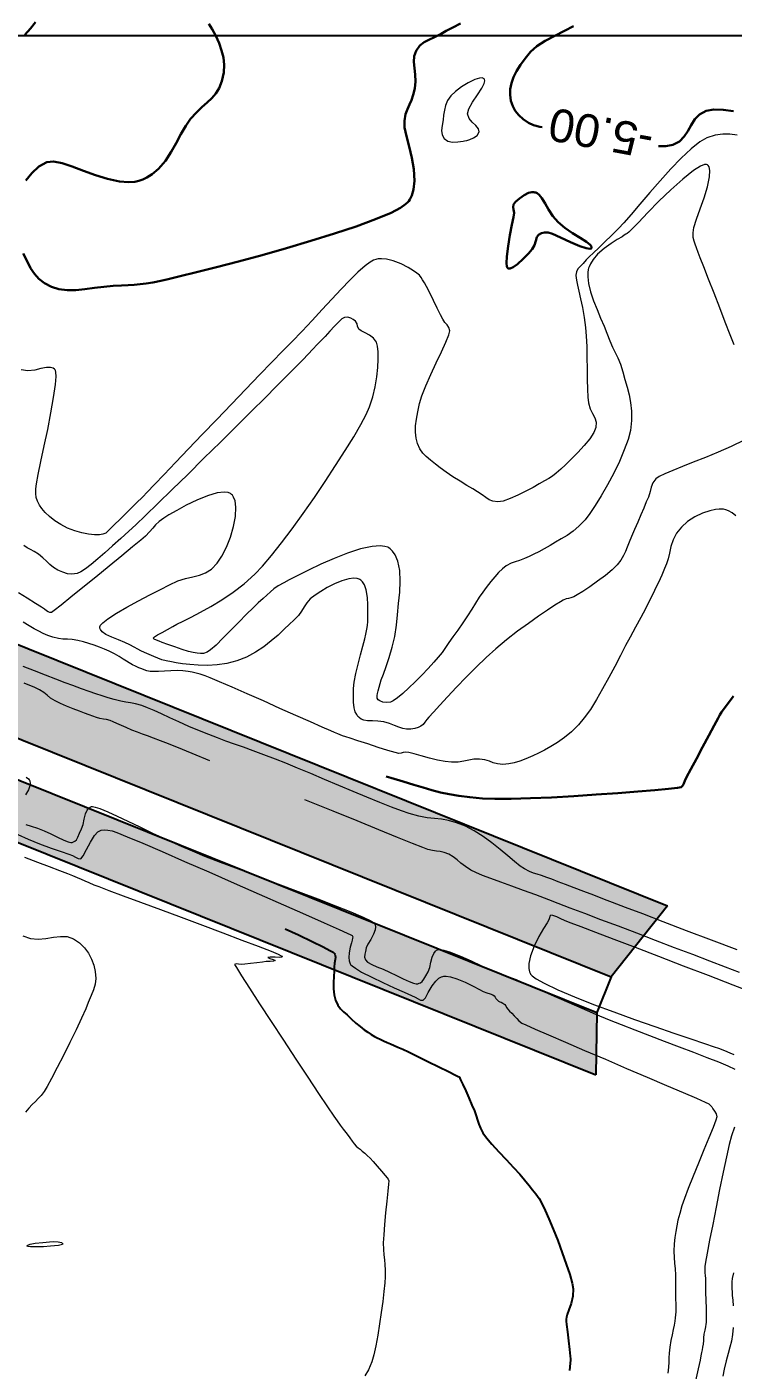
# Model space of a CAD drawing. Header units: metres. Extents: x 2662 to 3279, y 1027 to 1511.
# Drawn here: x 3102.4 to 3166.9, y 1326.3 to 1448.8 of the extents above; entities that cross this region are included whole.
import ezdxf

# ---------------------------------------------------------------- set-up
doc = ezdxf.new("R2010")
doc.units = ezdxf.units.M
doc.header["$LTSCALE"] = 1000
doc.layers.add('01 main point', color=1, linetype='Continuous')
doc.layers.add('BREAKWATER', color=210, linetype='Continuous')
for name, color, linetype, lineweight in [('CONT-MJR', 251, 'Continuous', 30), ('CONT-MNR', 252, 'Continuous', 9), ('TEXT KONT', 3, 'Continuous', 15)]:
    doc.layers.add(name, color=color, linetype=linetype, lineweight=lineweight)
doc.styles.get("Standard").update_dxf_attribs({"font": 'arial.ttf'})

# ---------------------------------------------------------------- blocks, each defined once
blk = doc.blocks.new('Break Water Opsi 1')
at = {"transparency": 33554636}
h = blk.add_hatch(dxfattribs=at)
h.set_pattern_fill('GRAVEL', scale=3)
h.set_pattern_definition([(228.012787504, (2.1637, 1.29784), (-24, -27), [0.403608, -39.957264141]), (184.969740728, (1.8937, 0.99784), (36, 3), [0.692604, -68.567774284]), (132.51044708, (1.2037, 0.93784), (30, -33), [0.488364, -48.348097788]), (267.273689006, (0.0337, 0.18784), (3, 60), [0.630714, -62.440674125]), (292.833654178, (0.0037, -0.44216), (-15, 36), [0.618465, -61.228119384]), (357.273689006, (0.2437, -1.01216), (-60, 3), [0.630714, -62.440674125]), (37.694240467, (0.8737, -1.04216), (-39, -30), [0.834087, -82.574545647]), (72.255328375, (1.5337, -0.53216), (21, 66), [0.787464, -77.95896449]), (121.429565615, (1.7737, 0.21784), (-24, 39), [0.63285, -62.65221933]), (175.23635831, (1.4437, 0.75784), (33, -3), [0.722496, -35.402287736]), (222.397437798, (0.7237, 0.817845), (-36, -33), [0.934344, -92.500125014]), (138.814074834, (3.0037, 0.15784), (-21, 18), [0.318903, -31.571534438]), (171.46923439, (2.7637, 0.36784), (39, -6), [0.606711, -60.064534248]), (225, (2.1637, 0.4578), (-3e-16, -3), [0.424263, -3.818377687]), (203.19859051, (1.9537, 0.81784), (15, 6), [0.228474, -22.618845318]), (291.80140949, (1.7437, 0.72784), (-3, 9), [0.323109, -15.832385421]), (30.96375653, (1.8637, 0.42784), (9, 6), [0.524787, -16.968068685]), (161.56505118, (2.3137, 0.6978), (6, -3), [0.379473, -9.10735998]), (16.389540334, (0.0037, 0.72784), (30, 9), [0.5316, -52.62853544]), (70.34617594, (0.5137, 0.87784), (-12, -33.00000000001), [0.445983, -44.152223242]), (293.19859051, (2.3137, 1.29784), (-6, 15), [0.456945, -22.390374318]), (343.610459666, (2.4937, 0.87784), (-30, 9), [0.5316, -52.62853544]), (339.44395478, (0.0037, -1.13216), (-15, 6), [0.51264, -25.119371236]), (294.77514057, (0.4837, -1.31216), (-15, 33), [0.429534, -42.52392919]), (66.80140949, (2.3437, -1.70216), (6, 15), [0.456945, -22.390374318]), (17.354024636, (2.5237, -1.28216), (-39, -12), [0.502893, -49.786270843]), (69.44395478, (0.8737, -1.70216), (-6, -15), [0.25632, -25.375691236]), (101.30993247, (2.1637, -1.70216), (-3, 12), [0.15297, -15.14408854]), (165.96375653, (2.1337, -1.55216), (9, -3), [0.618465, -11.750851877]), (186.009005957, (1.5337, -1.40216), (30, 3), [0.57315, -56.741769524]), (303.69006753, (1.8637, 0.15784), (-3, 6), [0.432666, -10.383987826]), (353.157226587, (2.1037, -0.20216), (51, -6), [0.755382, -74.782687872]), (60.9453959, (2.8537, -0.29216), (-12, -21), [0.308868, -30.578022423]), (90, (3.0037, -0.0222), (-3, 3), [0.18, -2.82]), (120.256437164, (1.4737, -1.31216), (12, -21), [0.416772, -41.260559968]), (48.012787504, (1.2637, -0.95216), (24, 27), [0.807216, -39.553656141]), (0, (1.8037, -0.3522), (3, 3), [0.78, -2.22]), (325.30484647, (2.5837, -0.35216), (30, -21), [0.474342, -46.959822903]), (254.0546041, (2.9737, -0.62216), (-3, -12), [0.436806, -21.403523668]), (207.645975364, (2.8537, -1.04216), (-57, -30), [0.711195, -70.408422547]), (175.42607874, (2.2237, -1.37216), (-39, 3), [0.752397, -74.487220224])])
edge = h.paths.add_edge_path()
edge.add_line((434236.99, 132320.77), (434220.09, 132319.87))
edge.add_line((434220.09, 132319.87), (434185.31, 132310.94))
edge.add_line((434185.31, 132310.94), (434093.62, 132280.81))
edge.add_arc((434096.96, 132273.09), 8.41, 113.3593, 282.647)
edge.add_line((434098.8, 132264.88), (434190.01, 132294.86))
edge.add_line((434190.01, 132294.86), (434222.64, 132303.23))
edge.add_line((434222.64, 132303.23), (434234.18, 132303.85))
edge.add_line((434234.18, 132303.85), (434387.13, 132242.39))
edge.add_line((434387.13, 132242.39), (434387.22, 132248.07))
edge.add_line((434387.22, 132248.07), (434235.07, 132309.2))
edge.add_line((434235.07, 132309.2), (434221.84, 132308.49))
edge.add_line((434221.84, 132308.49), (434188.53, 132299.95))
edge.add_line((434188.53, 132299.95), (434097.59, 132270.06))
edge.add_arc((434097.44, 132271.85), 1.8, 122.1228, 274.7299, ccw=False)
edge.add_line((434096.48, 132273.38), (434187.54, 132303.31))
edge.add_line((434187.54, 132303.31), (434221.3, 132311.97))
edge.add_line((434221.3, 132311.97), (434235.65, 132312.74))
edge.add_line((434235.65, 132312.74), (434388.52, 132251.32))
edge.add_line((434388.52, 132251.32), (434393.67, 132257.82))
edge.add_line((434393.67, 132257.82), (434236.99, 132320.77))
edge = h.paths.add_edge_path()
edge.add_line((434036.49, 132263.19), (433967.09, 132256.43))
edge.add_line((433967.09, 132256.43), (433969.34, 132248.66))
edge.add_line((433969.34, 132248.66), (434037.77, 132255.32))
edge.add_arc((434037.57, 132253.55), 1.79, -72.3842, 83.5066, ccw=False)
edge.add_line((434038.11, 132251.84), (433969.68, 132245.18))
edge.add_line((433969.68, 132245.18), (433969.55, 132239.84))
edge.add_line((433969.55, 132239.84), (434038.69, 132246.57))
edge.add_arc((434037.08, 132254.81), 8.4, 281.08, 454.0226)
at = {"layer": 'BREAKWATER', "color": 3, "elevation": 2.49}
for points in [[(434094, 132280.93), (434185.31, 132310.94), (434220.09, 132319.87), (434236.99, 132320.77), (434393.67, 132257.82)], [(434096.48, 132273.38), (434187.54, 132303.31), (434221.3, 132311.97), (434235.65, 132312.74), (434388.52, 132251.32)], [(434097.57, 132270.05), (434188.53, 132299.95), (434221.84, 132308.49), (434235.07, 132309.2), (434387.22, 132248.07)], [(434099.23, 132265.02), (434190.01, 132294.86), (434222.64, 132303.23), (434234.18, 132303.85), (434387.13, 132242.39)], [(434393.67, 132257.82), (434388.52, 132251.32), (434387.22, 132248.07), (434387.13, 132242.39)]]:
    blk.add_lwpolyline(points, dxfattribs=at)

msp = doc.modelspace()

# ---------------------------------------------------------------- linework, layer by layer
at = {"elevation": -1, "flags": 128}
msp.add_lwpolyline([(3125.97, 1366.54), (3127.19, 1365.99), (3128.44, 1365.4), (3129.46, 1364.9), (3130.06, 1364.58), (3130.35, 1364.41), (3130.45, 1364.33), (3130.48, 1364.3), (3130.51, 1364.25), (3130.56, 1364.13), (3130.58, 1363.97), (3130.55, 1363.74), (3130.49, 1363.42), (3130.45, 1363.05), (3130.44, 1362.69), (3130.41, 1362.21), (3130.39, 1361.66), (3130.4, 1361.08), (3130.46, 1360.53), (3130.59, 1360.04), (3130.8, 1359.6), (3131.03, 1359.26), (3131.31, 1358.98), (3131.63, 1358.7), (3132.02, 1358.34), (3132.43, 1357.96), (3132.82, 1357.63), (3133.19, 1357.35), (3133.52, 1357.11), (3133.83, 1356.91), (3134.14, 1356.73), (3134.39, 1356.6), (3134.64, 1356.48), (3134.97, 1356.33), (3135.28, 1356.19), (3135.59, 1356.06), (3135.92, 1355.92), (3136.28, 1355.77), (3136.71, 1355.58), (3137.23, 1355.33), (3138.04, 1354.93), (3139.02, 1354.45), (3140.02, 1353.96), (3140.9, 1353.53), (3141.53, 1353.21), (3141.78, 1353.09), (3141.86, 1353.06), (3141.89, 1353.01), (3141.93, 1352.94), (3142, 1352.78), (3142.19, 1352.36), (3142.46, 1351.77), (3142.75, 1351.12), (3143.03, 1350.48), (3143.25, 1349.96), (3143.43, 1349.48), (3143.55, 1349.1), (3143.65, 1348.74), (3143.8, 1348.37), (3144.04, 1347.94), (3144.36, 1347.5), (3144.86, 1346.91), (3145.49, 1346.22), (3146.16, 1345.5), (3146.81, 1344.79), (3147.39, 1344.16), (3147.82, 1343.66), (3148.24, 1343.15), (3148.57, 1342.75), (3148.87, 1342.38), (3149.16, 1341.95), (3149.48, 1341.39), (3149.72, 1340.87), (3150.06, 1340.11), (3150.45, 1339.16), (3150.86, 1338.11), (3151.27, 1337.01), (3151.64, 1335.96), (3151.96, 1335.01), (3152.17, 1334.23), (3152.27, 1333.71), (3152.23, 1333.03), (3152.08, 1332.37), (3151.89, 1331.8), (3151.72, 1331.37), (3151.65, 1331.14), (3151.63, 1330.95), (3151.64, 1330.76), (3151.67, 1330.45), (3151.75, 1329.8), (3151.84, 1328.98), (3151.93, 1328.18), (3152, 1327.57), (3152.03, 1327.32), (3152.02, 1327.27), (3152.02, 1327.21), (3151.99, 1326.92), (3151.93, 1326.25)], dxfattribs=at)
at = {"layer": '01 main point'}
msp.add_lwpolyline([(2684.6, 1092.67), (3187.11, 1092.67), (3187.11, 1448.02), (2684.6, 1448.02)], close=True, dxfattribs=at)
at = {"layer": 'CONT-MJR', "elevation": -5, "flags": 128}
for points in [[(3141.98, 1449.13), (3141.28, 1448.77), (3140.68, 1448.45), (3140.21, 1448.18), (3139.62, 1447.88), (3139.11, 1447.65), (3138.67, 1447.42), (3138.28, 1447.11), (3137.94, 1446.64), (3137.77, 1446.15), (3137.73, 1445.63), (3137.78, 1445.07), (3137.85, 1444.48), (3137.88, 1443.85), (3137.83, 1443.2), (3137.68, 1442.61), (3137.51, 1442.14), (3137.32, 1441.73), (3137.14, 1441.32), (3136.98, 1440.85), (3136.86, 1440.26), (3136.89, 1439.64), (3137.06, 1438.85), (3137.3, 1437.91), (3137.55, 1436.89), (3137.74, 1435.83), (3137.8, 1434.78), (3137.71, 1433.98), (3137.54, 1433.43), (3137.37, 1433.09), (3137.27, 1432.92), (3137.19, 1432.83), (3136.98, 1432.64), (3136.52, 1432.32), (3135.65, 1431.87), (3134.22, 1431.27), (3132.47, 1430.62), (3130.49, 1429.96), (3128.34, 1429.3), (3126.11, 1428.64), (3123.88, 1428.01), (3121.71, 1427.43), (3119.7, 1426.9), (3117.9, 1426.44), (3116.41, 1426.07), (3115.3, 1425.8), (3114.64, 1425.65), (3113.9, 1425.51), (3113.28, 1425.41), (3112.74, 1425.34), (3112.21, 1425.3), (3111.66, 1425.27), (3111.03, 1425.23), (3110.27, 1425.19), (3109.43, 1425.12), (3108.57, 1425.01), (3107.71, 1424.9), (3106.87, 1424.82), (3106.07, 1424.81), (3105.32, 1424.89), (3104.65, 1425.1), (3104, 1425.45), (3103.5, 1425.84), (3103.09, 1426.3), (3102.74, 1426.82), (3102.42, 1427.44), (3102.08, 1428.16)], [(3103.18, 1449.25), (3102.73, 1448.68), (3102.23, 1448.1)], [(3102.31, 1434.81), (3102.85, 1435.49), (3103.49, 1436.09), (3104.22, 1436.49), (3104.83, 1436.54), (3105.62, 1436.38), (3106.55, 1436.08), (3107.58, 1435.7), (3108.66, 1435.31), (3109.77, 1434.96), (3110.85, 1434.72), (3111.68, 1434.65), (3112.26, 1434.69), (3112.63, 1434.77), (3112.8, 1434.83), (3112.99, 1434.9), (3113.35, 1435.07), (3113.85, 1435.38), (3114.43, 1435.88), (3115.05, 1436.61), (3115.57, 1437.41), (3116.04, 1438.23), (3116.47, 1439.04), (3116.9, 1439.79), (3117.35, 1440.43), (3117.88, 1441.02), (3118.39, 1441.5), (3118.86, 1441.91), (3119.28, 1442.31), (3119.66, 1442.74), (3119.97, 1443.24), (3120.21, 1443.87), (3120.37, 1444.65), (3120.41, 1445.36), (3120.34, 1446.03), (3120.18, 1446.68), (3119.95, 1447.33), (3119.65, 1448.01), (3119.33, 1448.62), (3119, 1449.09)], [(3149.44, 1439.68), (3149.23, 1439.71), (3148.64, 1439.85), (3148.18, 1440.06), (3147.7, 1440.4), (3147.3, 1440.76), (3146.99, 1441.15), (3146.75, 1441.59), (3146.59, 1442.07), (3146.51, 1442.63), (3146.53, 1443.15), (3146.64, 1443.68), (3146.84, 1444.22), (3147.11, 1444.78), (3147.47, 1445.36), (3147.89, 1445.95), (3148.38, 1446.55), (3148.96, 1447.07), (3149.72, 1447.55), (3150.59, 1448.02), (3151.48, 1448.46), (3152.31, 1448.89)], [(3166.92, 1441.13), (3165.97, 1441.27), (3165.11, 1441.3), (3164.4, 1441.17), (3163.81, 1440.84), (3163.38, 1440.39), (3163.04, 1439.87), (3162.74, 1439.32), (3162.41, 1438.81), (3161.98, 1438.37), (3161.38, 1438.06), (3160.74, 1437.94), (3160.05, 1437.95)]]:
    msp.add_lwpolyline(points, dxfattribs=at)
msp.add_lwpolyline([(3153.93, 1428.64), (3153.9, 1428.61), (3153.78, 1428.58), (3153.47, 1428.63), (3152.89, 1428.82), (3152.02, 1429.19), (3151.13, 1429.6), (3150.4, 1429.93), (3149.99, 1430.07), (3149.65, 1430.08), (3149.37, 1430.02), (3149.11, 1429.86), (3148.96, 1429.63), (3148.86, 1429.3), (3148.74, 1428.92), (3148.53, 1428.54), (3148.2, 1428.15), (3147.72, 1427.65), (3147.2, 1427.17), (3146.79, 1426.89), (3146.53, 1426.79), (3146.38, 1426.79), (3146.32, 1426.82), (3146.28, 1426.85), (3146.23, 1426.97), (3146.19, 1427.28), (3146.22, 1427.87), (3146.34, 1428.81), (3146.5, 1429.81), (3146.68, 1430.76), (3146.82, 1431.48), (3146.88, 1431.86), (3146.84, 1432.15), (3146.78, 1432.39), (3146.83, 1432.63), (3147.01, 1432.85), (3147.36, 1433.17), (3147.81, 1433.48), (3148.2, 1433.67), (3148.5, 1433.74), (3148.68, 1433.75), (3148.77, 1433.73), (3148.85, 1433.72), (3148.98, 1433.65), (3149.17, 1433.5), (3149.41, 1433.2), (3149.71, 1432.72), (3150.03, 1432.16), (3150.41, 1431.57), (3150.89, 1431), (3151.51, 1430.48), (3152.21, 1430.01), (3152.9, 1429.58), (3153.48, 1429.2), (3153.81, 1428.95), (3153.93, 1428.78), (3153.95, 1428.69)], close=True, dxfattribs=at)
at = {"layer": 'CONT-MJR', "flags": 128}
msp.add_lwpolyline([(3166.9, 1387.76), (3166.25, 1386.9), (3165.81, 1386.3), (3165.65, 1386.06), (3165.63, 1386.01), (3165.5, 1385.76), (3165.15, 1385.11), (3164.66, 1384.19), (3164.09, 1383.13), (3163.52, 1382.06), (3163.01, 1381.1), (3162.63, 1380.39), (3162.46, 1380.06), (3162.36, 1379.82), (3162.28, 1379.63), (3162.13, 1379.47), (3161.8, 1379.42), (3160.97, 1379.33), (3159.73, 1379.21), (3158.16, 1379.08), (3156.35, 1378.93), (3154.38, 1378.79), (3152.34, 1378.66), (3150.3, 1378.54), (3148.37, 1378.46), (3146.61, 1378.4), (3145.12, 1378.4), (3143.98, 1378.45), (3142.83, 1378.56), (3141.83, 1378.68), (3140.96, 1378.83), (3140.15, 1379), (3139.38, 1379.2), (3138.58, 1379.43), (3137.72, 1379.69), (3136.75, 1379.99), (3135.63, 1380.32), (3135.2, 1380.46)], dxfattribs=at)
at = {"layer": 'CONT-MNR', "flags": 128}
for points, elevation in [([(3142.24, 1438.41), (3142.34, 1438.43), (3142.55, 1438.47), (3142.84, 1438.55), (3143.18, 1438.69), (3143.52, 1438.92), (3143.7, 1439.24), (3143.64, 1439.53), (3143.39, 1439.82), (3143.06, 1440.12), (3142.77, 1440.47), (3142.63, 1440.89), (3142.75, 1441.36), (3143.09, 1441.96), (3143.53, 1442.61), (3143.93, 1443.23), (3144.15, 1443.66), (3144.21, 1443.91), (3144.18, 1444.03), (3144.15, 1444.08), (3144.1, 1444.12), (3143.97, 1444.16), (3143.72, 1444.15), (3143.3, 1444.02), (3142.7, 1443.73), (3142.08, 1443.34), (3141.52, 1442.92), (3141.11, 1442.53), (3140.81, 1442.1), (3140.63, 1441.66), (3140.52, 1441.22), (3140.45, 1440.78), (3140.4, 1440.34), (3140.32, 1439.83), (3140.26, 1439.38), (3140.3, 1438.99), (3140.49, 1438.65), (3140.83, 1438.41), (3141.25, 1438.32), (3141.73, 1438.33)], -4), ([(3105.7, 1337.83), (3105.69, 1337.81), (3105.65, 1337.77), (3105.53, 1337.72), (3105.29, 1337.68), (3104.94, 1337.63), (3104.55, 1337.6), (3103.91, 1337.55), (3103.21, 1337.53), (3102.74, 1337.54), (3102.51, 1337.58), (3102.43, 1337.61), (3102.41, 1337.64), (3102.42, 1337.66), (3102.49, 1337.71), (3102.72, 1337.79), (3103.17, 1337.87), (3103.85, 1337.95), (3104.48, 1338), (3104.88, 1338.02), (3105.25, 1337.99), (3105.56, 1337.93)], -2)]:
    msp.add_lwpolyline(points, close=True, dxfattribs=dict(at, elevation=elevation))
for points, elevation in [([(3167.23, 1438.94), (3166.58, 1439.04), (3165.92, 1439.04), (3165.23, 1438.93), (3164.46, 1438.71), (3163.82, 1438.35), (3163.03, 1437.71), (3162.14, 1436.86), (3161.19, 1435.87), (3160.22, 1434.79), (3159.26, 1433.7), (3158.36, 1432.65), (3157.56, 1431.71), (3156.9, 1430.95), (3156.41, 1430.42), (3155.77, 1429.79), (3155.17, 1429.21), (3154.61, 1428.68), (3154.13, 1428.22), (3153.74, 1427.85), (3153.46, 1427.56), (3153.17, 1427.25), (3152.91, 1426.98), (3152.71, 1426.74), (3152.58, 1426.48), (3152.52, 1426.17), (3152.55, 1425.91), (3152.6, 1425.57), (3152.66, 1425.25), (3152.78, 1424.73), (3152.94, 1424.03), (3153.11, 1423.22), (3153.27, 1422.32), (3153.4, 1421.39), (3153.47, 1420.6), (3153.51, 1419.67), (3153.53, 1418.67), (3153.55, 1417.64), (3153.56, 1416.65), (3153.58, 1415.77), (3153.61, 1415.04), (3153.66, 1414.53), (3153.82, 1413.99), (3154.03, 1413.55), (3154.24, 1413.17), (3154.37, 1412.76), (3154.35, 1412.28), (3154.16, 1411.83), (3153.78, 1411.26), (3153.27, 1410.64), (3152.69, 1410), (3152.1, 1409.39), (3151.57, 1408.87), (3151.15, 1408.49), (3150.73, 1408.12), (3150.38, 1407.85), (3150.04, 1407.62), (3149.65, 1407.4), (3149.16, 1407.13), (3148.61, 1406.82), (3147.95, 1406.47), (3147.23, 1406.1), (3146.53, 1405.79), (3145.89, 1405.57), (3145.38, 1405.49), (3144.95, 1405.55), (3144.6, 1405.69), (3144.29, 1405.9), (3143.95, 1406.15), (3143.54, 1406.42), (3143.12, 1406.67), (3142.57, 1406.99), (3141.95, 1407.37), (3141.3, 1407.78), (3140.68, 1408.19), (3140.13, 1408.59), (3139.69, 1408.93), (3139.24, 1409.31), (3138.86, 1409.62), (3138.54, 1409.94), (3138.28, 1410.32), (3138.06, 1410.82), (3137.93, 1411.32), (3137.88, 1411.85), (3137.89, 1412.42), (3137.97, 1413.04), (3138.09, 1413.72), (3138.25, 1414.46), (3138.47, 1415.17), (3138.83, 1416.08), (3139.28, 1417.11), (3139.77, 1418.17), (3140.24, 1419.18), (3140.64, 1420.06), (3140.91, 1420.72), (3141, 1421.09), (3140.92, 1421.4), (3140.77, 1421.63), (3140.57, 1421.86), (3140.36, 1422.17), (3140.16, 1422.56), (3139.87, 1423.16), (3139.52, 1423.86), (3139.18, 1424.55), (3138.89, 1425.13), (3138.69, 1425.49), (3138.53, 1425.76), (3138.39, 1425.97), (3138.23, 1426.16), (3138, 1426.35), (3137.7, 1426.56), (3137.2, 1426.87), (3136.56, 1427.21), (3135.84, 1427.49), (3135.23, 1427.64), (3134.78, 1427.67), (3134.48, 1427.65), (3134.34, 1427.62), (3134.25, 1427.6), (3134.06, 1427.53), (3133.75, 1427.35), (3133.28, 1427.02), (3132.62, 1426.44), (3131.89, 1425.73), (3131.09, 1424.91), (3130.25, 1424), (3129.36, 1423.03), (3128.45, 1422.04), (3127.53, 1421.06), (3126.6, 1420.1), (3125.78, 1419.27), (3124.78, 1418.25), (3123.64, 1417.07), (3122.39, 1415.78), (3121.08, 1414.41), (3119.75, 1413.02), (3118.42, 1411.64), (3117.15, 1410.32), (3115.98, 1409.09), (3114.93, 1408), (3114.06, 1407.08), (3113.39, 1406.39), (3112.98, 1405.97), (3112.38, 1405.37), (3111.81, 1404.8), (3111.28, 1404.28), (3110.83, 1403.84), (3110.47, 1403.49), (3110.22, 1403.25), (3109.98, 1403.02), (3109.8, 1402.81), (3109.61, 1402.65), (3109.33, 1402.54), (3109.03, 1402.5), (3108.58, 1402.5), (3108.04, 1402.56), (3107.42, 1402.67), (3106.77, 1402.85), (3106.12, 1403.1), (3105.51, 1403.42), (3104.96, 1403.78), (3104.48, 1404.16), (3104.08, 1404.54), (3103.77, 1404.89), (3103.55, 1405.2), (3103.36, 1405.57), (3103.26, 1405.9), (3103.22, 1406.25), (3103.21, 1406.69), (3103.27, 1407.13), (3103.44, 1408), (3103.69, 1409.19), (3103.99, 1410.6), (3104.31, 1412.11), (3104.6, 1413.61), (3104.85, 1415.02), (3105.02, 1416.21), (3105.07, 1416.94), (3105.06, 1417.32), (3105.01, 1417.49), (3104.98, 1417.54), (3104.92, 1417.6), (3104.79, 1417.69), (3104.56, 1417.76), (3104.2, 1417.76), (3103.69, 1417.65), (3103.12, 1417.52), (3102.5, 1417.45), (3101.87, 1417.53)], -4), ([(3166.96, 1419.83), (3166.61, 1420.73), (3166.16, 1421.88), (3165.65, 1423.18), (3165.13, 1424.52), (3164.63, 1425.8), (3164.19, 1426.92), (3163.86, 1427.77), (3163.69, 1428.25), (3163.54, 1428.66), (3163.42, 1428.99), (3163.31, 1429.29), (3163.24, 1429.62), (3163.21, 1430.04), (3163.3, 1430.52), (3163.54, 1431.27), (3163.87, 1432.21), (3164.22, 1433.23), (3164.53, 1434.24), (3164.73, 1435.15), (3164.76, 1435.73), (3164.69, 1436.05), (3164.59, 1436.19), (3164.52, 1436.25), (3164.45, 1436.27), (3164.27, 1436.27), (3163.89, 1436.13), (3163.25, 1435.72), (3162.27, 1434.94), (3161.19, 1433.96), (3160.1, 1432.91), (3159.08, 1431.88), (3158.22, 1430.99), (3157.62, 1430.36), (3157.36, 1430.1), (3157.21, 1429.99), (3157.09, 1429.91), (3156.94, 1429.81), (3156.73, 1429.68), (3156.3, 1429.43), (3155.73, 1429.07), (3155.1, 1428.62), (3154.5, 1428.08), (3154.09, 1427.6), (3153.85, 1427.21), (3153.73, 1426.94), (3153.68, 1426.8), (3153.65, 1426.68), (3153.61, 1426.42), (3153.6, 1426.01), (3153.67, 1425.42), (3153.86, 1424.64), (3154.13, 1423.84), (3154.45, 1423.03), (3154.78, 1422.25), (3155.09, 1421.53), (3155.33, 1420.88), (3155.61, 1420.18), (3155.87, 1419.61), (3156.12, 1419.12), (3156.36, 1418.63), (3156.59, 1418.06), (3156.81, 1417.35), (3157, 1416.66), (3157.2, 1415.97), (3157.38, 1415.27), (3157.52, 1414.55), (3157.6, 1413.77), (3157.59, 1412.93), (3157.49, 1412.01), (3157.28, 1411.18), (3156.93, 1410.23), (3156.49, 1409.19), (3155.97, 1408.12), (3155.4, 1407.06), (3154.83, 1406.06), (3154.28, 1405.17), (3153.78, 1404.42), (3153.36, 1403.87), (3152.8, 1403.29), (3152.26, 1402.82), (3151.72, 1402.44), (3151.19, 1402.12), (3150.67, 1401.82), (3150.17, 1401.53), (3149.61, 1401.2), (3149.13, 1400.94), (3148.68, 1400.72), (3148.26, 1400.52), (3147.83, 1400.33), (3147.36, 1400.15), (3146.97, 1400.04), (3146.6, 1399.91), (3146.17, 1399.67), (3145.81, 1399.39), (3145.46, 1399.06), (3145.12, 1398.67), (3144.75, 1398.22), (3144.33, 1397.69), (3144.02, 1397.27), (3143.7, 1396.79), (3143.36, 1396.27), (3143.01, 1395.7), (3142.62, 1395.1), (3142.2, 1394.46), (3141.74, 1393.79), (3141.3, 1393.18), (3140.93, 1392.66), (3140.61, 1392.2), (3140.3, 1391.77), (3139.95, 1391.34), (3139.54, 1390.86), (3139.03, 1390.3), (3138.45, 1389.69), (3137.84, 1389.09), (3137.26, 1388.53), (3136.71, 1388.03), (3136.23, 1387.63), (3135.85, 1387.35), (3135.59, 1387.22), (3135.24, 1387.19), (3134.9, 1387.24), (3134.62, 1387.34), (3134.46, 1387.43), (3134.38, 1387.6), (3134.39, 1387.83), (3134.41, 1388.01), (3134.47, 1388.27), (3134.55, 1388.59), (3134.64, 1388.94), (3134.75, 1389.27), (3134.95, 1389.79), (3135.21, 1390.49), (3135.49, 1391.31), (3135.76, 1392.24), (3135.99, 1393.23), (3136.13, 1394.26), (3136.23, 1395.2), (3136.34, 1396.22), (3136.44, 1397.25), (3136.48, 1398.27), (3136.44, 1399.23), (3136.27, 1400.08), (3136.03, 1400.66), (3135.77, 1401.01), (3135.56, 1401.21), (3135.44, 1401.29), (3135.34, 1401.35), (3135.09, 1401.44), (3134.64, 1401.49), (3133.92, 1401.43), (3132.86, 1401.2), (3131.68, 1400.82), (3130.46, 1400.34), (3129.24, 1399.81), (3128.11, 1399.28), (3127.13, 1398.79), (3126.35, 1398.39), (3125.85, 1398.12), (3125.35, 1397.83), (3124.96, 1397.56), (3124.63, 1397.29), (3124.31, 1397), (3123.96, 1396.67), (3123.52, 1396.28), (3123.06, 1395.84), (3122.45, 1395.24), (3121.75, 1394.53), (3121.01, 1393.78), (3120.3, 1393.06), (3119.67, 1392.44), (3119.17, 1391.99), (3118.87, 1391.78), (3118.54, 1391.67), (3118.24, 1391.65), (3117.94, 1391.69), (3117.57, 1391.75), (3117.16, 1391.85), (3116.57, 1392.04), (3115.91, 1392.26), (3115.27, 1392.49), (3114.76, 1392.68), (3114.49, 1392.79), (3114.23, 1392.88), (3114.02, 1392.96), (3113.93, 1393.07), (3114.04, 1393.18), (3114.33, 1393.36), (3114.75, 1393.59), (3115.23, 1393.85), (3115.72, 1394.13), (3116.1, 1394.33), (3116.67, 1394.62), (3117.4, 1394.98), (3118.26, 1395.43), (3119.21, 1395.96), (3120.21, 1396.57), (3121.24, 1397.26), (3122.25, 1398.03), (3123.21, 1398.89), (3123.92, 1399.63), (3124.74, 1400.6), (3125.66, 1401.76), (3126.63, 1403.05), (3127.64, 1404.44), (3128.65, 1405.89), (3129.64, 1407.36), (3130.59, 1408.8), (3131.46, 1410.18), (3132.24, 1411.44), (3132.88, 1412.55), (3133.37, 1413.47), (3133.67, 1414.16), (3133.97, 1415.07), (3134.19, 1415.99), (3134.35, 1416.89), (3134.44, 1417.74), (3134.48, 1418.51), (3134.47, 1419.17), (3134.41, 1419.7), (3134.32, 1420.06), (3134.05, 1420.43), (3133.68, 1420.71), (3133.28, 1420.92), (3132.93, 1421.09), (3132.71, 1421.25), (3132.59, 1421.51), (3132.54, 1421.75), (3132.4, 1421.98), (3132.2, 1422.14), (3131.97, 1422.26), (3131.7, 1422.33), (3131.41, 1422.32), (3131.15, 1422.18), (3130.84, 1421.9), (3130.48, 1421.51), (3130.07, 1421.06), (3129.63, 1420.59), (3129.28, 1420.23), (3128.91, 1419.85), (3128.51, 1419.42), (3128.07, 1418.96), (3127.59, 1418.46), (3127.06, 1417.91), (3126.48, 1417.32), (3125.99, 1416.83), (3125.2, 1416.04), (3124.16, 1415), (3122.92, 1413.77), (3121.54, 1412.4), (3120.08, 1410.95), (3118.57, 1409.47), (3117.09, 1408), (3115.67, 1406.61), (3114.37, 1405.34), (3113.24, 1404.25), (3112.34, 1403.39), (3111.72, 1402.82), (3110.97, 1402.14), (3110.23, 1401.48), (3109.53, 1400.86), (3108.87, 1400.29), (3108.27, 1399.79), (3107.75, 1399.4), (3107.32, 1399.11), (3107, 1398.97), (3106.52, 1398.9), (3106.11, 1398.94), (3105.7, 1399.07), (3105.23, 1399.28), (3104.84, 1399.51), (3104.51, 1399.78), (3104.19, 1400.08), (3103.86, 1400.4), (3103.47, 1400.72), (3103.07, 1400.98), (3102.74, 1401.15), (3102.43, 1401.31), (3102.13, 1401.52)], -3), ([(3167.87, 1411.11), (3166.69, 1410.55), (3165.5, 1410.03), (3164.34, 1409.55), (3163.24, 1409.11), (3162.24, 1408.72), (3161.36, 1408.37), (3160.64, 1408.06), (3160.11, 1407.81), (3159.82, 1407.61), (3159.53, 1407.22), (3159.4, 1406.85), (3159.3, 1406.43), (3159.14, 1405.93), (3158.95, 1405.49), (3158.72, 1404.93), (3158.46, 1404.3), (3158.17, 1403.63), (3157.88, 1402.97), (3157.6, 1402.35), (3157.37, 1401.81), (3157.19, 1401.36), (3157.04, 1400.97), (3156.86, 1400.59), (3156.62, 1400.19), (3156.28, 1399.74), (3155.82, 1399.29), (3155.21, 1398.78), (3154.5, 1398.26), (3153.79, 1397.76), (3153.14, 1397.33), (3152.63, 1397.01), (3152.33, 1396.83), (3152.07, 1396.73), (3151.85, 1396.69), (3151.63, 1396.64), (3151.37, 1396.54), (3151.1, 1396.39), (3150.6, 1396.08), (3149.92, 1395.63), (3149.1, 1395.07), (3148.18, 1394.41), (3147.19, 1393.69), (3146.19, 1392.91), (3145.21, 1392.09), (3144.33, 1391.3), (3143.42, 1390.43), (3142.5, 1389.51), (3141.62, 1388.59), (3140.8, 1387.72), (3140.09, 1386.95), (3139.51, 1386.31), (3139.11, 1385.87), (3138.91, 1385.65), (3138.72, 1385.4), (3138.58, 1385.2), (3138.36, 1385.03), (3138.11, 1384.91), (3137.81, 1384.82), (3137.46, 1384.77), (3137.06, 1384.77), (3136.72, 1384.83), (3136.35, 1384.95), (3135.95, 1385.11), (3135.5, 1385.27), (3134.98, 1385.43), (3134.44, 1385.5), (3133.95, 1385.51), (3133.49, 1385.51), (3133.16, 1385.58), (3132.92, 1385.68), (3132.77, 1385.79), (3132.7, 1385.86), (3132.63, 1385.93), (3132.51, 1386.09), (3132.38, 1386.34), (3132.27, 1386.7), (3132.21, 1387.22), (3132.21, 1387.81), (3132.23, 1388.46), (3132.29, 1389.06), (3132.44, 1389.83), (3132.64, 1390.68), (3132.86, 1391.54), (3133.08, 1392.34), (3133.25, 1392.99), (3133.35, 1393.43), (3133.43, 1393.87), (3133.5, 1394.22), (3133.53, 1394.57), (3133.53, 1395.01), (3133.52, 1395.47), (3133.52, 1396.09), (3133.49, 1396.78), (3133.38, 1397.46), (3133.22, 1397.93), (3133.04, 1398.21), (3132.89, 1398.35), (3132.81, 1398.4), (3132.73, 1398.44), (3132.55, 1398.5), (3132.25, 1398.53), (3131.79, 1398.47), (3131.16, 1398.29), (3130.49, 1398.01), (3129.83, 1397.68), (3129.23, 1397.33), (3128.71, 1397), (3128.27, 1396.64), (3127.96, 1396.28), (3127.71, 1395.92), (3127.48, 1395.54), (3127.19, 1395.14), (3126.78, 1394.71), (3126.38, 1394.33), (3125.9, 1393.87), (3125.34, 1393.35), (3124.71, 1392.81), (3124.02, 1392.28), (3123.27, 1391.78), (3122.45, 1391.34), (3121.58, 1390.99), (3120.67, 1390.75), (3119.76, 1390.62), (3118.88, 1390.57), (3118.04, 1390.59), (3117.28, 1390.65), (3116.6, 1390.73), (3116.04, 1390.82), (3115.61, 1390.89), (3115.11, 1390.99), (3114.71, 1391.1), (3114.35, 1391.23), (3113.99, 1391.39), (3113.56, 1391.58), (3113.14, 1391.76), (3112.81, 1391.91), (3112.52, 1392.07), (3112.21, 1392.24), (3111.81, 1392.46), (3111.34, 1392.67), (3110.76, 1392.9), (3110.15, 1393.14), (3109.61, 1393.41), (3109.28, 1393.65), (3109.12, 1393.85), (3109.07, 1393.98), (3109.07, 1394.06), (3109.07, 1394.11), (3109.14, 1394.24), (3109.34, 1394.47), (3109.79, 1394.83), (3110.58, 1395.34), (3111.54, 1395.9), (3112.59, 1396.46), (3113.64, 1397.01), (3114.61, 1397.51), (3115.42, 1397.94), (3116.19, 1398.28), (3116.89, 1398.5), (3117.55, 1398.66), (3118.15, 1398.81), (3118.72, 1399.03), (3119.26, 1399.37), (3119.77, 1399.89), (3120.21, 1400.54), (3120.63, 1401.36), (3120.99, 1402.28), (3121.27, 1403.24), (3121.45, 1404.17), (3121.49, 1405.01), (3121.42, 1405.58), (3121.28, 1405.93), (3121.16, 1406.11), (3121.08, 1406.18), (3121, 1406.25), (3120.79, 1406.34), (3120.41, 1406.39), (3119.79, 1406.31), (3118.88, 1406.05), (3117.91, 1405.65), (3116.95, 1405.18), (3116.08, 1404.71), (3115.36, 1404.3), (3114.9, 1404.02), (3114.47, 1403.71), (3114.16, 1403.41), (3113.9, 1403.1), (3113.61, 1402.76), (3113.23, 1402.38), (3112.8, 1402.01), (3112.05, 1401.39), (3111.06, 1400.57), (3109.91, 1399.63), (3108.7, 1398.64), (3107.51, 1397.67), (3106.42, 1396.8), (3105.52, 1396.08), (3104.91, 1395.59), (3104.66, 1395.41), (3104.5, 1395.4), (3104.34, 1395.46), (3104.19, 1395.57), (3104.02, 1395.72), (3103.75, 1395.89), (3103.18, 1396.24), (3102.43, 1396.7), (3101.65, 1397.19)], -2), ([(3167.11, 1404.22), (3166.77, 1404.51), (3166.46, 1404.68), (3166.2, 1404.77), (3166, 1404.82), (3165.89, 1404.83), (3165.8, 1404.84), (3165.6, 1404.84), (3165.25, 1404.81), (3164.75, 1404.69), (3164.07, 1404.46), (3163.38, 1404.12), (3162.72, 1403.7), (3162.15, 1403.2), (3161.71, 1402.64), (3161.41, 1402.03), (3161.2, 1401.42), (3161.06, 1400.83), (3160.93, 1400.3), (3160.79, 1399.85), (3160.62, 1399.43), (3160.48, 1399.1), (3160.36, 1398.8), (3160.22, 1398.48), (3160.03, 1398.07), (3159.83, 1397.67), (3159.57, 1397.13), (3159.24, 1396.49), (3158.86, 1395.75), (3158.44, 1394.94), (3157.97, 1394.07), (3157.48, 1393.16), (3157.05, 1392.38), (3156.58, 1391.47), (3156.06, 1390.49), (3155.52, 1389.47), (3154.96, 1388.45), (3154.4, 1387.47), (3153.84, 1386.57), (3153.29, 1385.79), (3152.77, 1385.17), (3152.13, 1384.53), (3151.49, 1384), (3150.85, 1383.55), (3150.24, 1383.17), (3149.65, 1382.85), (3149.1, 1382.57), (3148.59, 1382.33), (3147.96, 1382.05), (3147.41, 1381.84), (3146.9, 1381.69), (3146.39, 1381.59), (3145.86, 1381.55), (3145.37, 1381.59), (3144.98, 1381.7), (3144.62, 1381.84), (3144.22, 1381.96), (3143.73, 1382.04), (3143.2, 1382.02), (3142.74, 1381.94), (3142.28, 1381.83), (3141.78, 1381.75), (3141.17, 1381.74), (3140.6, 1381.81), (3139.9, 1381.95), (3139.15, 1382.13), (3138.41, 1382.32), (3137.75, 1382.5), (3137.26, 1382.62), (3137, 1382.67), (3136.76, 1382.64), (3136.58, 1382.57), (3136.35, 1382.55), (3136.01, 1382.63), (3135.35, 1382.83), (3134.47, 1383.1), (3133.53, 1383.41), (3132.63, 1383.7), (3131.92, 1383.93), (3131.53, 1384.07), (3131.23, 1384.17), (3131.01, 1384.25), (3130.78, 1384.33), (3130.5, 1384.45), (3130.14, 1384.6), (3129.37, 1384.94), (3128.29, 1385.43), (3126.97, 1386.01), (3125.51, 1386.66), (3123.99, 1387.34), (3122.51, 1387.99), (3121.15, 1388.59), (3120, 1389.09), (3119.15, 1389.45), (3118.69, 1389.63), (3118.22, 1389.77), (3117.85, 1389.88), (3117.5, 1389.96), (3117.12, 1390.02), (3116.64, 1390.07), (3116.13, 1390.1), (3115.56, 1390.09), (3114.97, 1390.06), (3114.43, 1390.03), (3113.97, 1390.01), (3113.65, 1390.03), (3113.35, 1390.09), (3113.11, 1390.16), (3112.89, 1390.26), (3112.63, 1390.37), (3112.31, 1390.51), (3112.06, 1390.64), (3111.75, 1390.81), (3111.5, 1390.96), (3111.19, 1391.16), (3110.83, 1391.39), (3110.41, 1391.63), (3109.93, 1391.87), (3109.49, 1392.06), (3109.03, 1392.25), (3108.55, 1392.42), (3108.05, 1392.58), (3107.56, 1392.72), (3107.06, 1392.85), (3106.53, 1392.94), (3106.1, 1392.97), (3105.7, 1392.98), (3105.28, 1393.02), (3104.77, 1393.14), (3104.31, 1393.3), (3103.9, 1393.48), (3103.49, 1393.69), (3103.07, 1393.93), (3102.61, 1394.2), (3102.07, 1394.51)], -1), ([(3167.25, 1364.62), (3164.89, 1365.52), (3162.62, 1366.38), (3160.5, 1367.19), (3158.62, 1367.91), (3157.05, 1368.5), (3155.86, 1368.96), (3155.14, 1369.23), (3154.16, 1369.61), (3153.23, 1369.96), (3152.36, 1370.29), (3151.58, 1370.59), (3150.89, 1370.85), (3150.31, 1371.07), (3149.86, 1371.24), (3149.39, 1371.41), (3149, 1371.53), (3148.65, 1371.64), (3148.28, 1371.79), (3147.83, 1372.01), (3147.44, 1372.27), (3146.93, 1372.68), (3146.31, 1373.2), (3145.61, 1373.78), (3144.85, 1374.38), (3144.05, 1374.97), (3143.24, 1375.49), (3142.45, 1375.91), (3141.62, 1376.23), (3140.9, 1376.43), (3140.25, 1376.54), (3139.61, 1376.61), (3138.94, 1376.69), (3138.18, 1376.83), (3137.31, 1377.06), (3136.59, 1377.31), (3135.68, 1377.65), (3134.62, 1378.07), (3133.44, 1378.56), (3132.18, 1379.08), (3130.88, 1379.63), (3129.58, 1380.18), (3128.31, 1380.71), (3127.12, 1381.21), (3126.04, 1381.65), (3125.11, 1382.02), (3124.03, 1382.43), (3123.06, 1382.79), (3122.19, 1383.11), (3121.37, 1383.4), (3120.58, 1383.68), (3119.81, 1383.97), (3119.01, 1384.27), (3118.16, 1384.6), (3117.18, 1385.01), (3116.27, 1385.42), (3115.44, 1385.8), (3114.69, 1386.15), (3114.01, 1386.46), (3113.42, 1386.72), (3112.91, 1386.91), (3112.33, 1387.07), (3111.87, 1387.16), (3111.44, 1387.23), (3110.97, 1387.32), (3110.38, 1387.46), (3109.84, 1387.62), (3109.28, 1387.79), (3108.7, 1387.98), (3108.08, 1388.2), (3107.39, 1388.45), (3106.61, 1388.74), (3105.9, 1389), (3105.05, 1389.32), (3104.1, 1389.68), (3103.09, 1390.07), (3102.08, 1390.48)], 1), ([(3119.11, 1381.88), (3117.49, 1382.53), (3116.09, 1383.11), (3115.1, 1383.51), (3114.6, 1383.71), (3113.97, 1383.95), (3113.43, 1384.14), (3112.96, 1384.32), (3112.49, 1384.49), (3111.99, 1384.68), (3111.48, 1384.9), (3111.03, 1385.1), (3110.63, 1385.29), (3110.29, 1385.44), (3110.02, 1385.55), (3109.68, 1385.63), (3109.41, 1385.68), (3109.07, 1385.75), (3108.76, 1385.84), (3108.44, 1385.95), (3108.08, 1386.08), (3107.66, 1386.23), (3107.2, 1386.4), (3106.64, 1386.61), (3106.03, 1386.85), (3105.46, 1387.1), (3104.98, 1387.34), (3104.56, 1387.6), (3104.26, 1387.85), (3103.96, 1388.1), (3103.55, 1388.36), (3103.12, 1388.56), (3102.15, 1388.97)], 2), ([(3102.33, 1380.38), (3102.54, 1380.23), (3102.62, 1380.14), (3102.64, 1380.1), (3102.68, 1380.02), (3102.71, 1379.85), (3102.68, 1379.58), (3102.55, 1379.22), (3102.29, 1378.76)], 2), ([(3102.3, 1376.08), (3102.8, 1375.91), (3103.37, 1375.72), (3103.98, 1375.5), (3104.6, 1375.21), (3105.21, 1374.9), (3105.77, 1374.63), (3106.16, 1374.49), (3106.41, 1374.44), (3106.54, 1374.44), (3106.6, 1374.45), (3106.67, 1374.48), (3106.79, 1374.54), (3106.93, 1374.68), (3107.06, 1374.91), (3107.21, 1375.27), (3107.39, 1375.68), (3107.53, 1376.08), (3107.64, 1376.56), (3107.76, 1377.03), (3107.9, 1377.36), (3108.05, 1377.56), (3108.17, 1377.65), (3108.25, 1377.69), (3108.29, 1377.7), (3108.4, 1377.7), (3108.64, 1377.66), (3109.07, 1377.52), (3109.78, 1377.23), (3110.64, 1376.84), (3111.63, 1376.37), (3112.72, 1375.85), (3113.88, 1375.29), (3115.08, 1374.72), (3116.29, 1374.17), (3117.48, 1373.65), (3118.62, 1373.19), (3120.05, 1372.64), (3121.69, 1372.02), (3123.47, 1371.35), (3125.32, 1370.66), (3127.17, 1369.96), (3128.95, 1369.29), (3130.57, 1368.66), (3131.98, 1368.09), (3133.1, 1367.61), (3133.73, 1367.3), (3134.04, 1367.12), (3134.15, 1367.03), (3134.17, 1366.99), (3134.2, 1366.91), (3134.23, 1366.74), (3134.2, 1366.46), (3134.06, 1366.07), (3133.8, 1365.58), (3133.54, 1365.15), (3133.39, 1364.81), (3133.31, 1364.49), (3133.24, 1364.23), (3133.22, 1363.98), (3133.3, 1363.73), (3133.51, 1363.52), (3133.88, 1363.31), (3134.36, 1363.09), (3134.92, 1362.86), (3135.52, 1362.6), (3136.14, 1362.3), (3136.74, 1362), (3137.31, 1361.74), (3137.7, 1361.59), (3137.95, 1361.54), (3138.09, 1361.54), (3138.15, 1361.56), (3138.22, 1361.58), (3138.34, 1361.63), (3138.49, 1361.75), (3138.65, 1361.95), (3138.83, 1362.27), (3139.03, 1362.64), (3139.18, 1363.02), (3139.29, 1363.5), (3139.4, 1363.97), (3139.54, 1364.31), (3139.69, 1364.51), (3139.81, 1364.61), (3139.89, 1364.65), (3139.95, 1364.67), (3140.12, 1364.67), (3140.47, 1364.61), (3141.08, 1364.42), (3141.99, 1364.06), (3142.97, 1363.63), (3143.91, 1363.19), (3144.69, 1362.83), (3145.21, 1362.61), (3145.64, 1362.45), (3145.98, 1362.33), (3146.3, 1362.21), (3146.64, 1362.09), (3147.07, 1361.92), (3147.45, 1361.76), (3148.04, 1361.51), (3148.8, 1361.17), (3149.71, 1360.77), (3150.74, 1360.32), (3151.87, 1359.83), (3153.07, 1359.31), (3154.3, 1358.78), (3155.55, 1358.26), (3156.66, 1357.81), (3157.9, 1357.33), (3159.23, 1356.82), (3160.59, 1356.3), (3161.96, 1355.79), (3163.27, 1355.29), (3164.47, 1354.82), (3165.53, 1354.41), (3166.4, 1354.05), (3167.02, 1353.76)], 2), ([(3167.45, 1362.57), (3166.19, 1363.06), (3164.75, 1363.6), (3163.18, 1364.2), (3161.51, 1364.83), (3159.8, 1365.48), (3158.09, 1366.14), (3156.41, 1366.78), (3154.81, 1367.38), (3153.33, 1367.95), (3152.01, 1368.45), (3150.9, 1368.87), (3150.04, 1369.2), (3148.86, 1369.64), (3147.73, 1370.06), (3146.66, 1370.45), (3145.66, 1370.81), (3144.77, 1371.14), (3144.01, 1371.43), (3143.38, 1371.69), (3142.93, 1371.91), (3142.43, 1372.23), (3142.03, 1372.55), (3141.68, 1372.85), (3141.33, 1373.13), (3140.91, 1373.37), (3140.49, 1373.52), (3140.14, 1373.6), (3139.8, 1373.64), (3139.43, 1373.69), (3138.99, 1373.8), (3138.54, 1373.97), (3137.6, 1374.34), (3136.24, 1374.89), (3134.53, 1375.58), (3132.55, 1376.39), (3130.37, 1377.27), (3128.08, 1378.21), (3127.78, 1378.33)], 2), ([(3101.57, 1375.15), (3102.51, 1374.72), (3103.57, 1374.3), (3104.62, 1373.92), (3105.54, 1373.6), (3106.23, 1373.37), (3106.57, 1373.25), (3106.85, 1373.1), (3107.08, 1372.96), (3107.32, 1372.95), (3107.54, 1373.22), (3107.85, 1373.78), (3108.22, 1374.45), (3108.58, 1375.05), (3108.89, 1375.4), (3109.2, 1375.54), (3109.5, 1375.59), (3109.81, 1375.56), (3110.19, 1375.5), (3110.61, 1375.35), (3111.57, 1374.95), (3112.99, 1374.35), (3114.76, 1373.59), (3116.8, 1372.7), (3119.02, 1371.74), (3121.33, 1370.73), (3123.62, 1369.72), (3125.82, 1368.75), (3127.83, 1367.86), (3129.55, 1367.1), (3130.9, 1366.49), (3131.65, 1366.15), (3131.99, 1365.99), (3132.1, 1365.94), (3132.11, 1365.93), (3132.13, 1365.89), (3132.15, 1365.81), (3132.13, 1365.7), (3132.1, 1365.51), (3132.04, 1365.28), (3131.92, 1364.87), (3131.82, 1364.36), (3131.79, 1363.93), (3131.82, 1363.63), (3131.88, 1363.44), (3131.92, 1363.36), (3131.96, 1363.3), (3132.09, 1363.18), (3132.39, 1362.95), (3132.96, 1362.61), (3133.88, 1362.13), (3134.9, 1361.64), (3135.93, 1361.17), (3136.83, 1360.77), (3137.51, 1360.47), (3137.84, 1360.33), (3138.12, 1360.17), (3138.34, 1360.04), (3138.59, 1360.03), (3138.79, 1360.26), (3139.05, 1360.75), (3139.39, 1361.34), (3139.73, 1361.79), (3140.02, 1362.04), (3140.24, 1362.16), (3140.36, 1362.2), (3140.46, 1362.22), (3140.68, 1362.23), (3141.07, 1362.18), (3141.65, 1362), (3142.41, 1361.68), (3143.13, 1361.32), (3143.71, 1361.01), (3144.07, 1360.83), (3144.4, 1360.71), (3144.7, 1360.61), (3144.94, 1360.52), (3145.07, 1360.45), (3145.15, 1360.33), (3145.22, 1360.19), (3145.33, 1360.06), (3145.45, 1359.96), (3145.58, 1359.9), (3145.7, 1359.85), (3145.86, 1359.78), (3146.04, 1359.65), (3146.13, 1359.52), (3146.2, 1359.38), (3146.31, 1359.22), (3146.47, 1359.04), (3146.66, 1358.85), (3146.9, 1358.62), (3147.12, 1358.38), (3147.32, 1358.17), (3147.6, 1357.95), (3147.95, 1357.78), (3148.79, 1357.41), (3150.02, 1356.87), (3151.56, 1356.21), (3153.32, 1355.45), (3155.21, 1354.65), (3157.15, 1353.82), (3159.03, 1353.02), (3160.78, 1352.27), (3162.31, 1351.61), (3163.52, 1351.09), (3164.33, 1350.73), (3164.65, 1350.58), (3164.81, 1350.45), (3164.92, 1350.31), (3165.03, 1350.13), (3165.18, 1349.92), (3165.32, 1349.69), (3165.39, 1349.41), (3165.29, 1349.09), (3165.04, 1348.42), (3164.66, 1347.49), (3164.21, 1346.38), (3163.72, 1345.18), (3163.23, 1343.98), (3162.78, 1342.87), (3162.43, 1341.94), (3162.2, 1341.28), (3162, 1340.59), (3161.84, 1339.99), (3161.72, 1339.45), (3161.63, 1338.93), (3161.55, 1338.4), (3161.5, 1337.81), (3161.46, 1337.14), (3161.48, 1336.57), (3161.52, 1336.06), (3161.57, 1335.54), (3161.6, 1334.98), (3161.61, 1334.39), (3161.61, 1333.85), (3161.62, 1333.38), (3161.62, 1332.99), (3161.62, 1332.71), (3161.63, 1332.41), (3161.64, 1332.17), (3161.64, 1331.87), (3161.63, 1331.61), (3161.61, 1331.35), (3161.59, 1331.08), (3161.54, 1330.75), (3161.49, 1330.41), (3161.4, 1330.01), (3161.3, 1329.53), (3161.2, 1329), (3161.1, 1328.4), (3161.04, 1327.85), (3161.01, 1327.42), (3160.99, 1327.02), (3160.96, 1326.58), (3160.9, 1326.03)], 1), ([(3102.19, 1373.08), (3103.36, 1372.64), (3104.45, 1372.23), (3105.38, 1371.88), (3106.11, 1371.6), (3106.56, 1371.43), (3107.01, 1371.23), (3107.37, 1371.08), (3107.7, 1370.93), (3108.06, 1370.77), (3108.51, 1370.57), (3108.98, 1370.4), (3109.9, 1370.05), (3111.2, 1369.57), (3112.79, 1368.98), (3114.59, 1368.31), (3116.49, 1367.61), (3118.43, 1366.88), (3120.3, 1366.18), (3122.03, 1365.53), (3123.52, 1364.96), (3124.69, 1364.5), (3125.34, 1364.23), (3125.63, 1364.1), (3125.72, 1364.05), (3125.73, 1364.04), (3125.71, 1364.01), (3125.64, 1363.97), (3125.43, 1363.95), (3125.06, 1363.96), (3124.61, 1363.97), (3124.4, 1363.94), (3124.57, 1363.84), (3124.89, 1363.75), (3125.06, 1363.65), (3124.92, 1363.59), (3124.62, 1363.58), (3124.26, 1363.56), (3123.91, 1363.52), (3123.39, 1363.45), (3122.81, 1363.38), (3122.3, 1363.32), (3121.99, 1363.3), (3121.72, 1363.32), (3121.5, 1363.35), (3121.36, 1363.31), (3121.53, 1363.01), (3122, 1362.26), (3122.73, 1361.13), (3123.65, 1359.71), (3124.71, 1358.1), (3125.83, 1356.39), (3126.97, 1354.66), (3128.06, 1353.02), (3129.04, 1351.54), (3129.85, 1350.32), (3130.43, 1349.46), (3130.72, 1349.03), (3131.01, 1348.63), (3131.27, 1348.28), (3131.51, 1347.98), (3131.72, 1347.71), (3131.89, 1347.49), (3132.1, 1347.19), (3132.27, 1346.95), (3132.46, 1346.73), (3132.65, 1346.56), (3132.82, 1346.44), (3133.02, 1346.28), (3133.25, 1346.08), (3133.47, 1345.88), (3133.74, 1345.62), (3134.01, 1345.32), (3134.39, 1344.9), (3134.79, 1344.44), (3135.12, 1344.06), (3135.28, 1343.85), (3135.38, 1343.71), (3135.43, 1343.55), (3135.41, 1343.26), (3135.35, 1342.61), (3135.26, 1341.7), (3135.15, 1340.65), (3135.05, 1339.59), (3134.98, 1338.64), (3134.94, 1337.9), (3134.95, 1337.29), (3134.99, 1336.8), (3135.05, 1336.36), (3135.09, 1335.92), (3135.12, 1335.43), (3135.11, 1334.82), (3135.07, 1334.25), (3134.99, 1333.48), (3134.89, 1332.56), (3134.75, 1331.56), (3134.6, 1330.51), (3134.43, 1329.48), (3134.26, 1328.52), (3134.08, 1327.69), (3133.9, 1327.04), (3133.6, 1326.32), (3133.26, 1325.77)], -1), ([(3169.01, 1360.6), (3166.87, 1361.42), (3164.62, 1362.28), (3162.33, 1363.16), (3160.08, 1364.02), (3157.95, 1364.84), (3156.01, 1365.58), (3154.34, 1366.22), (3153.01, 1366.73), (3152.1, 1367.07), (3151.7, 1367.23), (3151.21, 1367.44), (3150.77, 1367.64), (3150.42, 1367.78), (3150.22, 1367.81), (3150.14, 1367.71), (3150.1, 1367.55), (3150.06, 1367.36), (3149.9, 1367.11), (3149.57, 1366.57), (3149.14, 1365.84), (3148.71, 1364.98), (3148.37, 1364.08), (3148.23, 1363.39), (3148.23, 1362.92), (3148.29, 1362.63), (3148.34, 1362.5), (3148.38, 1362.42), (3148.53, 1362.27), (3148.89, 1362), (3149.62, 1361.58), (3150.86, 1360.99), (3152.38, 1360.34), (3154.12, 1359.66), (3155.97, 1358.97), (3157.87, 1358.28), (3159.73, 1357.63), (3161.47, 1357.04), (3163, 1356.52), (3164.25, 1356.1), (3165.13, 1355.8), (3165.55, 1355.66), (3166.09, 1355.44), (3166.56, 1355.25), (3166.95, 1355.09)], 3), ([(3102.04, 1365.91), (3102.75, 1365.66), (3103.45, 1365.6), (3104.15, 1365.67), (3104.83, 1365.78), (3105.48, 1365.86), (3106.09, 1365.84), (3106.65, 1365.65), (3107.21, 1365.27), (3107.67, 1364.82), (3108.03, 1364.32), (3108.31, 1363.79), (3108.51, 1363.23), (3108.65, 1362.65), (3108.7, 1362.03), (3108.64, 1361.5), (3108.48, 1361), (3108.26, 1360.46), (3108.01, 1359.82), (3107.78, 1359.25), (3107.39, 1358.4), (3106.89, 1357.35), (3106.33, 1356.19), (3105.74, 1355.01), (3105.17, 1353.89), (3104.65, 1352.91), (3104.25, 1352.16), (3103.99, 1351.72), (3103.7, 1351.34), (3103.43, 1351.06), (3103.18, 1350.81), (3102.9, 1350.54), (3102.57, 1350.18), (3102.27, 1349.83)], -2), ([(3167, 1348.46), (3166.73, 1347.67), (3166.52, 1346.88), (3166.26, 1345.74), (3165.96, 1344.34), (3165.64, 1342.78), (3165.32, 1341.16), (3165.01, 1339.59), (3164.73, 1338.16), (3164.51, 1336.98), (3164.36, 1336.14), (3164.3, 1335.74), (3164.29, 1335.43), (3164.3, 1335.17), (3164.32, 1334.93), (3164.34, 1334.67), (3164.34, 1334.36), (3164.34, 1334.12), (3164.35, 1333.81), (3164.36, 1333.38), (3164.38, 1332.68), (3164.4, 1331.91), (3164.42, 1331.26), (3164.42, 1330.92), (3164.41, 1330.76), (3164.4, 1330.64), (3164.38, 1330.48), (3164.34, 1330.25), (3164.28, 1329.95), (3164.21, 1329.58), (3164.18, 1329.25), (3164.17, 1328.99), (3164.13, 1328.66), (3164.09, 1328.39), (3164.05, 1328.16), (3164, 1327.91), (3163.94, 1327.61), (3163.86, 1327.21), (3163.68, 1326.41), (3163.44, 1325.32)], 2), ([(3166.91, 1335.18), (3166.8, 1334.67), (3166.75, 1334.35), (3166.74, 1334.01), (3166.76, 1333.74), (3166.78, 1333.4), (3166.8, 1333.11), (3166.84, 1332.69), (3166.89, 1332.16)], 3), ([(3166.89, 1330.19), (3166.82, 1329.54), (3166.71, 1328.95), (3166.58, 1328.39), (3166.42, 1327.81), (3166.25, 1327.15), (3166.07, 1326.38), (3165.94, 1325.76)], 3)]:
    msp.add_lwpolyline(points, dxfattribs=dict(at, elevation=elevation))

# ---------------------------------------------------------------- block references
at = {"layer": 'BREAKWATER'}
msp.add_blockref('Break Water Opsi 1', (-431232.78, -130889.16, 1.42), dxfattribs=at)

# ---------------------------------------------------------------- texts
at = {"layer": 'TEXT KONT', "insert": (3154.81, 1439.15, -5), "char_height": 3, "attachment_point": 5, "rotation": 169.4656}
msp.add_mtext('{-5.00}', dxfattribs=at)

doc.saveas('drawing.dxf')
